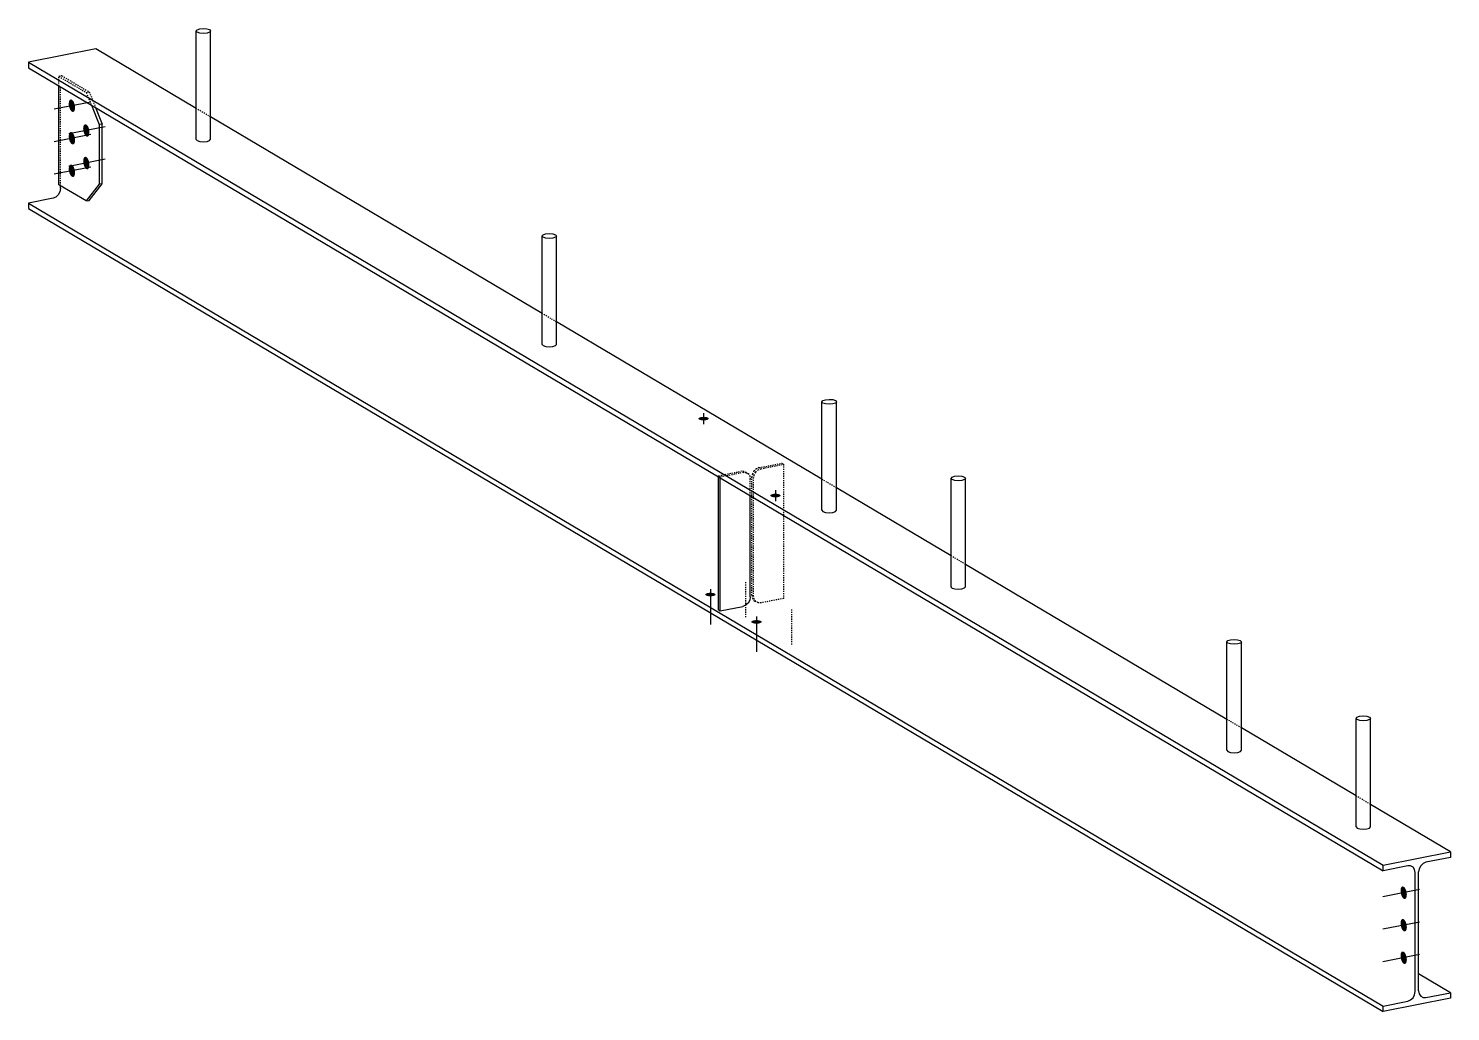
# Model space of a CAD drawing. Header units: millimetres. Extents: x 10 to 27143, y 7 to 1733.
# Drawn here: x 24676 to 27143, y 29 to 1733 of the extents above; entities that cross this region are included whole.
import ezdxf

# ---------------------------------------------------------------- set-up
doc = ezdxf.new("R2010")
doc.units = ezdxf.units.MM
doc.linetypes.add('DXK_LINE_DOT2', pattern=[3.9198, 1.9599, -1.9599])
doc.layers.add('STÅL', color=7, linetype='Continuous')

msp = doc.modelspace()

# ---------------------------------------------------------------- hatches: boundary and pattern name
at = {"layer": 'STÅL', "linetype": 'Continuous'}
for points in [[(24756.2, 1600.3), (24756.5, 1598.1), (24756.6, 1595.8), (24756.5, 1593.8), (24756.1, 1592), (24755.5, 1590.5), (24754.7, 1589.4), (24753.8, 1588.7), (24752.7, 1588.5), (24751.6, 1588.7), (24750.4, 1589.5), (24749.3, 1590.6), (24748.3, 1592.2), (24747.3, 1594), (24746.6, 1596.1), (24746, 1598.3), (24745.7, 1600.6), (24745.6, 1602.8), (24745.8, 1604.8), (24746.1, 1606.7), (24746.7, 1608.2), (24747.5, 1609.3), (24748.5, 1609.9), (24749.5, 1610.2), (24750.7, 1609.9), (24751.8, 1609.2), (24752.9, 1608), (24754, 1606.5), (24754.9, 1604.6), (24755.6, 1602.5)], [(24781.2, 1557.3), (24781.5, 1555.1), (24781.6, 1552.8), (24781.5, 1550.8), (24781.1, 1549), (24780.5, 1547.5), (24779.7, 1546.4), (24778.8, 1545.7), (24777.7, 1545.5), (24776.6, 1545.7), (24775.4, 1546.5), (24774.3, 1547.6), (24773.3, 1549.2), (24772.3, 1551), (24771.6, 1553.1), (24771, 1555.3), (24770.7, 1557.6), (24770.6, 1559.8), (24770.8, 1561.8), (24771.1, 1563.7), (24771.7, 1565.2), (24772.5, 1566.3), (24773.5, 1566.9), (24774.5, 1567.2), (24775.7, 1566.9), (24776.8, 1566.2), (24777.9, 1565), (24779, 1563.5), (24779.9, 1561.6), (24780.6, 1559.5)], [(24756.2, 1543.9), (24756.5, 1541.7), (24756.6, 1539.5), (24756.5, 1537.4), (24756.1, 1535.6), (24755.5, 1534.1), (24754.7, 1533), (24753.8, 1532.3), (24752.7, 1532.1), (24751.6, 1532.4), (24750.4, 1533.1), (24749.3, 1534.2), (24748.3, 1535.8), (24747.3, 1537.6), (24746.6, 1539.7), (24746, 1541.9), (24745.7, 1544.2), (24745.6, 1546.4), (24745.8, 1548.5), (24746.1, 1550.3), (24746.7, 1551.8), (24747.5, 1552.9), (24748.5, 1553.6), (24749.5, 1553.8), (24750.7, 1553.5), (24751.8, 1552.8), (24752.9, 1551.6), (24754, 1550.1), (24754.9, 1548.2), (24755.6, 1546.2)], [(24781.2, 1500.9), (24781.5, 1498.7), (24781.6, 1496.5), (24781.5, 1494.4), (24781.1, 1492.6), (24780.5, 1491.1), (24779.7, 1490), (24778.8, 1489.3), (24777.7, 1489.1), (24776.6, 1489.4), (24775.4, 1490.1), (24774.3, 1491.2), (24773.3, 1492.8), (24772.3, 1494.6), (24771.6, 1496.7), (24771, 1498.9), (24770.7, 1501.2), (24770.6, 1503.4), (24770.8, 1505.5), (24771.1, 1507.3), (24771.7, 1508.8), (24772.5, 1509.9), (24773.5, 1510.6), (24774.5, 1510.8), (24775.7, 1510.5), (24776.8, 1509.8), (24777.9, 1508.6), (24779, 1507.1), (24779.9, 1505.2), (24780.6, 1503.2)], [(24756.2, 1487.6), (24756.5, 1485.3), (24756.6, 1483.1), (24756.5, 1481), (24756.1, 1479.2), (24755.5, 1477.7), (24754.7, 1476.6), (24753.8, 1475.9), (24752.7, 1475.7), (24751.6, 1476), (24750.4, 1476.7), (24749.3, 1477.9), (24748.3, 1479.4), (24747.3, 1481.2), (24746.6, 1483.3), (24746, 1485.6), (24745.7, 1487.8), (24745.6, 1490), (24745.8, 1492.1), (24746.1, 1493.9), (24746.7, 1495.4), (24747.5, 1496.5), (24748.5, 1497.2), (24749.5, 1497.4), (24750.7, 1497.1), (24751.8, 1496.4), (24752.9, 1495.2), (24754, 1493.7), (24754.9, 1491.9), (24755.6, 1489.8)], [(25846.8, 1053.7), (25845, 1053.8), (25843.2, 1054), (25841.5, 1054.3), (25840.1, 1054.7), (25839, 1055.3), (25838.3, 1055.9), (25837.9, 1056.5), (25837.9, 1057.1), (25838.3, 1057.8), (25839, 1058.3), (25840.1, 1058.9), (25841.5, 1059.3), (25843.2, 1059.6), (25845, 1059.8), (25846.8, 1059.9), (25848.7, 1059.8), (25850.5, 1059.6), (25852.1, 1059.3), (25853.5, 1058.9), (25854.6, 1058.3), (25855.4, 1057.8), (25855.8, 1057.1), (25855.8, 1056.5), (25855.4, 1055.9), (25854.6, 1055.3), (25853.5, 1054.7), (25852.1, 1054.3), (25850.5, 1054), (25848.7, 1053.8)], [(25971.5, 920.4), (25969.6, 920.4), (25967.8, 920.6), (25966.2, 921), (25964.8, 921.4), (25963.7, 921.9), (25962.9, 922.5), (25962.5, 923.1), (25962.5, 923.8), (25962.9, 924.4), (25963.7, 925), (25964.8, 925.5), (25966.2, 925.9), (25967.8, 926.3), (25969.6, 926.5), (25971.5, 926.5), (25973.4, 926.5), (25975.1, 926.3), (25976.8, 925.9), (25978.2, 925.5), (25979.3, 925), (25980, 924.4), (25980.4, 923.8), (25980.4, 923.1), (25980, 922.5), (25979.3, 921.9), (25978.2, 921.4), (25976.8, 921), (25975.1, 920.6), (25973.4, 920.4)], [(25858.7, 748.7), (25856.8, 748.8), (25855, 749), (25853.4, 749.3), (25852, 749.8), (25850.9, 750.3), (25850.1, 750.9), (25849.7, 751.5), (25849.7, 752.1), (25850.1, 752.8), (25850.9, 753.4), (25852, 753.9), (25853.4, 754.3), (25855, 754.6), (25856.8, 754.8), (25858.7, 754.9), (25860.6, 754.8), (25862.3, 754.6), (25864, 754.3), (25865.4, 753.9), (25866.5, 753.4), (25867.2, 752.8), (25867.6, 752.1), (25867.6, 751.5), (25867.2, 750.9), (25866.5, 750.3), (25865.4, 749.8), (25864, 749.3), (25862.3, 749), (25860.6, 748.8)], [(25938.7, 701.4), (25936.8, 701.4), (25935, 701.6), (25933.4, 701.9), (25932, 702.4), (25930.9, 702.9), (25930.1, 703.5), (25929.7, 704.1), (25929.7, 704.8), (25930.1, 705.4), (25930.9, 706), (25932, 706.5), (25933.4, 706.9), (25935, 707.2), (25936.8, 707.4), (25938.7, 707.5), (25940.6, 707.4), (25942.3, 707.2), (25944, 706.9), (25945.4, 706.5), (25946.5, 706), (25947.2, 705.4), (25947.6, 704.8), (25947.6, 704.1), (25947.2, 703.5), (25946.5, 702.9), (25945.4, 702.4), (25944, 701.9), (25942.3, 701.6), (25940.6, 701.4)], [(27066.4, 235.9), (27066.7, 233.6), (27066.8, 231.4), (27066.7, 229.3), (27066.3, 227.5), (27065.7, 226), (27064.9, 224.9), (27063.9, 224.2), (27062.9, 224), (27061.8, 224.3), (27060.6, 225), (27059.5, 226.2), (27058.4, 227.7), (27057.5, 229.6), (27056.8, 231.6), (27056.2, 233.9), (27055.9, 236.1), (27055.8, 238.3), (27055.9, 240.4), (27056.3, 242.2), (27056.9, 243.7), (27057.7, 244.8), (27058.6, 245.5), (27059.7, 245.7), (27060.8, 245.4), (27062, 244.7), (27063.1, 243.6), (27064.1, 242), (27065.1, 240.2), (27065.8, 238.1)], [(27066.4, 179.5), (27066.7, 177.2), (27066.8, 175), (27066.7, 173), (27066.3, 171.1), (27065.7, 169.6), (27064.9, 168.5), (27063.9, 167.9), (27062.9, 167.6), (27061.8, 167.9), (27060.6, 168.6), (27059.5, 169.8), (27058.4, 171.3), (27057.5, 173.2), (27056.8, 175.3), (27056.2, 177.5), (27055.9, 179.7), (27055.8, 182), (27055.9, 184), (27056.3, 185.8), (27056.9, 187.3), (27057.7, 188.4), (27058.6, 189.1), (27059.7, 189.3), (27060.8, 189.1), (27062, 188.3), (27063.1, 187.2), (27064.1, 185.6), (27065.1, 183.8), (27065.8, 181.7)], [(27066.4, 123.1), (27066.7, 120.8), (27066.8, 118.6), (27066.7, 116.6), (27066.3, 114.8), (27065.7, 113.3), (27064.9, 112.1), (27063.9, 111.5), (27062.9, 111.3), (27061.8, 111.5), (27060.6, 112.3), (27059.5, 113.4), (27058.4, 115), (27057.5, 116.8), (27056.8, 118.9), (27056.2, 121.1), (27055.9, 123.4), (27055.8, 125.6), (27055.9, 127.6), (27056.3, 129.5), (27056.9, 130.9), (27057.7, 132.1), (27058.6, 132.7), (27059.7, 132.9), (27060.8, 132.7), (27062, 132), (27063.1, 130.8), (27064.1, 129.3), (27065.1, 127.4), (27065.8, 125.3)]]:
    msp.add_hatch(color=96, dxfattribs=at).paths.add_polyline_path(points)

# ---------------------------------------------------------------- linework, layer by layer
at = {"layer": 'STÅL', "color": 2, "linetype": 'Continuous'}
for p, q in [((24966.7, 1729), (24968.3, 1731.1)), ((24968.4, 1726.8), (24966.7, 1729)), ((24966.7, 1541), (24966.7, 1729)), ((24968.3, 1731.1), (24972.8, 1732.7)), ((24972.8, 1732.7), (24979.1, 1733.3)), ((24979.1, 1733.3), (24985.3, 1732.7)), ((24985.3, 1732.7), (24989.9, 1731.2)), ((24990, 1726.9), (24985.5, 1725.3)), ((24989.9, 1731.2), (24991.7, 1729)), ((24991.7, 1729), (24990, 1726.9)), ((24991.7, 1541.1), (24991.7, 1729)), ((24973, 1725.3), (24968.4, 1726.8)), ((24979.2, 1724.7), (24973, 1725.3)), ((24985.5, 1725.3), (24979.2, 1724.7)), ((24792.6, 1697.7), (24675.7, 1674.6)), ((24966.7, 1594.6), (24792.6, 1697.7)), ((24675.7, 1674.6), (27025.7, 282.5)), ((24675.7, 1674.6), (24675.7, 1665.1)), ((24675.7, 1665.1), (27025.7, 272.9)), ((24728.6, 1462.3), (24728.6, 1633.7)), ((24784.9, 1600.4), (24798.6, 1566.5)), ((24792.3, 1596), (24803.8, 1567.5)), ((25566.7, 1239.2), (24991.7, 1579.8)), ((24803.8, 1567.5), (24798.6, 1566.5)), ((24798.6, 1566.5), (24798.6, 1463.1)), ((24803.8, 1464.1), (24803.8, 1567.5)), ((24968.4, 1538.9), (24966.7, 1541)), ((24968.4, 1538.9), (24973, 1537.3)), ((24973, 1537.3), (24979.2, 1536.8)), ((24979.2, 1536.8), (24985.5, 1537.4)), ((24985.5, 1537.4), (24990, 1538.9)), ((24990, 1538.9), (24991.7, 1541.1)), ((24776.1, 1434.2), (24728.6, 1462.3)), ((24731.3, 1455.6), (24730.3, 1450)), ((24731.3, 1455.6), (24731.3, 1460.7)), ((24798.6, 1463.1), (24776.1, 1434.2)), ((24781.3, 1435.2), (24803.8, 1464.1)), ((24803.8, 1464.1), (24798.6, 1463.1)), ((24718.3, 1438.9), (24675.7, 1430.5)), ((24723.3, 1441), (24718.3, 1438.9)), ((24727.5, 1444.9), (24723.3, 1441)), ((24730.3, 1450), (24727.5, 1444.9)), ((24776.1, 1434.2), (24781.3, 1435.2)), ((24675.7, 1430.5), (27025.7, 38.4)), ((24675.7, 1430.5), (24675.7, 1420.9)), ((24675.7, 1420.9), (27025.7, 28.8)), ((25566.7, 1373.5), (25568.3, 1375.7)), ((25568.4, 1371.4), (25566.7, 1373.5)), ((25566.7, 1185.6), (25566.7, 1373.5)), ((25568.3, 1375.7), (25572.8, 1377.2)), ((25573, 1369.8), (25568.4, 1371.4)), ((25572.8, 1377.2), (25579.1, 1377.8)), ((25579.2, 1369.3), (25573, 1369.8)), ((25579.1, 1377.8), (25585.3, 1377.3)), ((25585.5, 1369.9), (25579.2, 1369.3)), ((25585.3, 1377.3), (25589.9, 1375.7)), ((25590, 1371.4), (25585.5, 1369.9)), ((25589.9, 1375.7), (25591.7, 1373.6)), ((25591.7, 1373.6), (25590, 1371.4)), ((25591.7, 1185.6), (25591.7, 1373.6)), ((26052.2, 951.6), (25591.7, 1224.4)), ((25566.7, 1185.6), (25568.4, 1183.5)), ((25590, 1183.5), (25591.7, 1185.6)), ((25568.4, 1183.5), (25573, 1181.9)), ((25573, 1181.9), (25579.2, 1181.3)), ((25579.2, 1181.3), (25585.5, 1181.9)), ((25585.5, 1181.9), (25590, 1183.5)), ((26052.2, 1085.9), (26053.8, 1088.1)), ((26053.9, 1083.8), (26052.2, 1085.9)), ((26052.2, 898), (26052.2, 1085.9)), ((26053.8, 1088.1), (26058.3, 1089.6)), ((26058.3, 1089.6), (26064.6, 1090.2)), ((26064.6, 1090.2), (26070.8, 1089.7)), ((26070.8, 1089.7), (26075.4, 1088.1)), ((26075.4, 1088.1), (26077.2, 1086)), ((26077.2, 1086), (26075.5, 1083.8)), ((26077.2, 898), (26077.2, 1086)), ((26058.5, 1082.2), (26053.9, 1083.8)), ((26064.7, 1081.7), (26058.5, 1082.2)), ((26071, 1082.3), (26064.7, 1081.7)), ((26075.5, 1083.8), (26071, 1082.3)), ((25872.8, 725.1), (25872.8, 955.9)), ((25875.8, 723.4), (25875.8, 954.1)), ((26276.2, 953.2), (26277.8, 955.4)), ((26277.9, 951.1), (26276.2, 953.2)), ((26276.2, 765.3), (26276.2, 953.2)), ((26277.8, 955.4), (26282.3, 956.9)), ((26282.5, 949.5), (26277.9, 951.1)), ((26282.3, 956.9), (26288.6, 957.5)), ((26288.7, 949), (26282.5, 949.5)), ((26288.6, 957.5), (26294.8, 957)), ((26295, 949.6), (26288.7, 949)), ((26294.8, 957), (26299.4, 955.4)), ((26299.5, 951.1), (26295, 949.6)), ((26299.4, 955.4), (26301.2, 953.3)), ((26301.2, 953.3), (26299.5, 951.1)), ((26301.2, 765.3), (26301.2, 953.3)), ((25927.8, 747.7), (25927.8, 923.3)), ((26276.2, 818.9), (26077.2, 936.8)), ((26052.2, 898), (26053.9, 895.8)), ((26053.9, 895.8), (26058.5, 894.3)), ((26058.5, 894.3), (26064.7, 893.7)), ((26064.7, 893.7), (26071, 894.3)), ((26071, 894.3), (26075.5, 895.9)), ((26075.5, 895.9), (26077.2, 898)), ((26754.7, 535.4), (26301.2, 804.1)), ((26277.9, 763.1), (26276.2, 765.3)), ((26299.5, 763.2), (26301.2, 765.3)), ((25926.8, 742.1), (25924, 737)), ((25927.8, 747.7), (25926.8, 742.1)), ((26277.9, 763.1), (26282.5, 761.6)), ((26282.5, 761.6), (26288.7, 761)), ((26288.7, 761), (26295, 761.6)), ((26295, 761.6), (26299.5, 763.2)), ((25872.8, 725.1), (25875.8, 723.4)), ((25875.8, 723.4), (25914.8, 731.1)), ((25919.8, 733.1), (25914.8, 731.1)), ((25924, 737), (25919.8, 733.1)), ((26754.7, 669.8), (26756.3, 671.9)), ((26756.4, 667.6), (26754.7, 669.8)), ((26754.7, 481.8), (26754.7, 669.8)), ((26756.3, 671.9), (26760.8, 673.5)), ((26761, 666.1), (26756.4, 667.6)), ((26760.8, 673.5), (26767.1, 674.1)), ((26767.2, 665.5), (26761, 666.1)), ((26767.1, 674.1), (26773.3, 673.5)), ((26773.5, 666.1), (26767.2, 665.5)), ((26773.3, 673.5), (26777.9, 672)), ((26778, 667.7), (26773.5, 666.1)), ((26777.9, 672), (26779.7, 669.8)), ((26779.7, 669.8), (26778, 667.7)), ((26779.7, 481.9), (26779.7, 669.8)), ((26978.7, 402.7), (26779.7, 520.6)), ((26978.7, 537.1), (26980.3, 539.2)), ((26980.4, 534.9), (26978.7, 537.1)), ((26978.7, 349.1), (26978.7, 537.1)), ((26980.3, 539.2), (26984.8, 540.8)), ((26985, 533.4), (26980.4, 534.9)), ((26984.8, 540.8), (26991.1, 541.4)), ((26991.2, 532.8), (26985, 533.4)), ((26991.1, 541.4), (26997.3, 540.8)), ((26997.5, 533.4), (26991.2, 532.8)), ((26997.3, 540.8), (27001.9, 539.3)), ((27002, 535), (26997.5, 533.4)), ((27001.9, 539.3), (27003.7, 537.1)), ((27003.7, 537.1), (27002, 535)), ((27003.7, 349.2), (27003.7, 537.1)), ((26754.7, 481.8), (26756.4, 479.7)), ((26756.4, 479.7), (26761, 478.1)), ((26761, 478.1), (26767.2, 477.6)), ((26767.2, 477.6), (26773.5, 478.2)), ((26773.5, 478.2), (26778, 479.7)), ((26778, 479.7), (26779.7, 481.9)), ((27142.6, 305.6), (27003.7, 387.9)), ((26978.7, 349.1), (26980.4, 347)), ((26980.4, 347), (26985, 345.4)), ((26985, 345.4), (26991.2, 344.9)), ((26991.2, 344.9), (26997.5, 345.5)), ((26997.5, 345.5), (27002, 347)), ((27002, 347), (27003.7, 349.2)), ((27025.7, 282.5), (27142.6, 305.6)), ((27142.6, 305.6), (27142.6, 296)), ((27025.7, 272.9), (27025.7, 282.5)), ((27068.3, 281.3), (27025.7, 272.9)), ((27073.3, 281.3), (27068.3, 281.3)), ((27077.5, 279), (27073.3, 281.3)), ((27080.3, 275), (27077.5, 279)), ((27081.3, 269.8), (27080.3, 275)), ((27088, 276.5), (27087, 270.9)), ((27090.8, 281.7), (27088, 276.5)), ((27095, 285.6), (27090.8, 281.7)), ((27100, 287.6), (27095, 285.6)), ((27142.6, 296), (27100, 287.6)), ((27081.3, 63.5), (27081.3, 269.8)), ((27087, 64.6), (27087, 270.9)), ((27142.6, 61.5), (27087, 94.4)), ((27142.6, 51.9), (27025.7, 28.8)), ((27073.3, 48.9), (27077.5, 52.7)), ((27077.5, 52.7), (27080.3, 57.9)), ((27080.3, 57.9), (27081.3, 63.5)), ((27087, 64.6), (27088, 59.4)), ((27088, 59.4), (27090.8, 55.4)), ((27090.8, 55.4), (27095, 53.1)), ((27095, 53.1), (27100, 53.1)), ((27100, 53.1), (27142.6, 61.5)), ((27142.6, 61.5), (27142.6, 51.9)), ((27025.7, 38.4), (27068.3, 46.8)), ((27025.7, 28.8), (27025.7, 38.4)), ((27068.3, 46.8), (27073.3, 48.9))]:
    msp.add_line(p, q, dxfattribs=at)
at = {"layer": 'STÅL', "color": 7, "linetype": 'DXK_LINE_DOT2'}
for p, q in [((24733.8, 1651.3), (24728.6, 1650.2)), ((24728.6, 1650.2), (24776.1, 1622.1)), ((24728.6, 1643.3), (24728.6, 1650.2)), ((24728.6, 1633.7), (24728.6, 1643.3)), ((24731.3, 1460.7), (24731.3, 1632.1)), ((24733.8, 1651.3), (24781.3, 1623.1)), ((24776.1, 1622.1), (24781.3, 1623.1)), ((24776.1, 1622.1), (24784.9, 1600.4)), ((24781.3, 1623.1), (24792.3, 1596)), ((24991.7, 1579.8), (24966.7, 1594.6)), ((25591.7, 1224.4), (25566.7, 1239.2)), ((25872.8, 957.8), (25911.8, 965.5)), ((25875.8, 956), (25914.8, 963.7)), ((25916.8, 965.4), (25911.8, 965.5)), ((25914.8, 963.7), (25919.8, 963.6)), ((25921, 963.2), (25916.8, 965.4)), ((25919.8, 963.6), (25924, 961.4)), ((25921, 963.2), (25924, 961.4)), ((25934.3, 965.8), (25931.5, 960.7)), ((25938.5, 969.7), (25934.3, 965.8)), ((25934.5, 958.9), (25937.3, 964.1)), ((25937.3, 964.1), (25941.5, 967.9)), ((25943.5, 971.8), (25938.5, 969.7)), ((25941.5, 967.9), (25946.5, 970)), ((25943.5, 971.8), (25982.5, 979.5)), ((25946.5, 970), (25985.5, 977.7)), ((25982.5, 979.5), (25985.5, 977.7)), ((25985.5, 977.7), (25985.5, 745)), ((25872.8, 955.9), (25872.8, 957.8)), ((25872.8, 957.8), (25875.8, 956)), ((25875.8, 954.1), (25875.8, 956)), ((25924, 961.4), (25926.8, 957.4)), ((25926.8, 957.4), (25927.8, 952.2)), ((25927.8, 923.3), (25927.8, 952.2)), ((25931.5, 960.7), (25930.5, 955.1)), ((25930.5, 750.6), (25930.5, 955.1)), ((25933.5, 953.3), (25934.5, 958.9)), ((25933.5, 748.9), (25933.5, 953.3)), ((26077.2, 936.8), (26052.2, 951.6)), ((26301.2, 804.1), (26276.2, 818.9)), ((25930.5, 750.6), (25931.5, 745.4)), ((25931.5, 745.4), (25934.3, 741.4)), ((25934.5, 743.7), (25933.5, 748.9)), ((25934.3, 741.4), (25937.3, 739.6)), ((25937.3, 739.6), (25934.5, 743.7)), ((25985.5, 745), (25946.5, 737.3)), ((25941.5, 737.4), (25937.3, 739.6)), ((25946.5, 737.3), (25941.5, 737.4)), ((26779.7, 520.6), (26754.7, 535.4)), ((27003.7, 387.9), (26978.7, 402.7))]:
    msp.add_line(p, q, dxfattribs=at)
at = {"layer": 'STÅL', "color": 96, "linetype": 'Continuous'}
for p, q in [((24783.7, 1605.7), (24720.5, 1593.3)), ((24808.7, 1562.7), (24745.5, 1550.3)), ((24783.7, 1549.4), (24720.5, 1536.9)), ((24808.7, 1506.4), (24745.5, 1493.9)), ((24783.7, 1493), (24720.5, 1480.5)), ((25846.8, 1066.2), (25846.8, 1047.2)), ((25971.5, 932.8), (25971.5, 913.9)), ((25858.7, 761.2), (25858.7, 700.1)), ((25938.7, 713.8), (25938.7, 652.7)), ((27088.7, 240.3), (27025.4, 227.8)), ((27088.7, 183.9), (27025.4, 171.4)), ((27088.7, 127.5), (27025.4, 115))]:
    msp.add_line(p, q, dxfattribs=at)
at = {"layer": 'STÅL', "color": 96, "linetype": 'DXK_LINE_DOT2'}
for p, q in [((25919.3, 773.2), (25919.3, 712.1)), ((25999.3, 725.8), (25999.3, 664.7))]:
    msp.add_line(p, q, dxfattribs=at)

doc.saveas('drawing.dxf')
